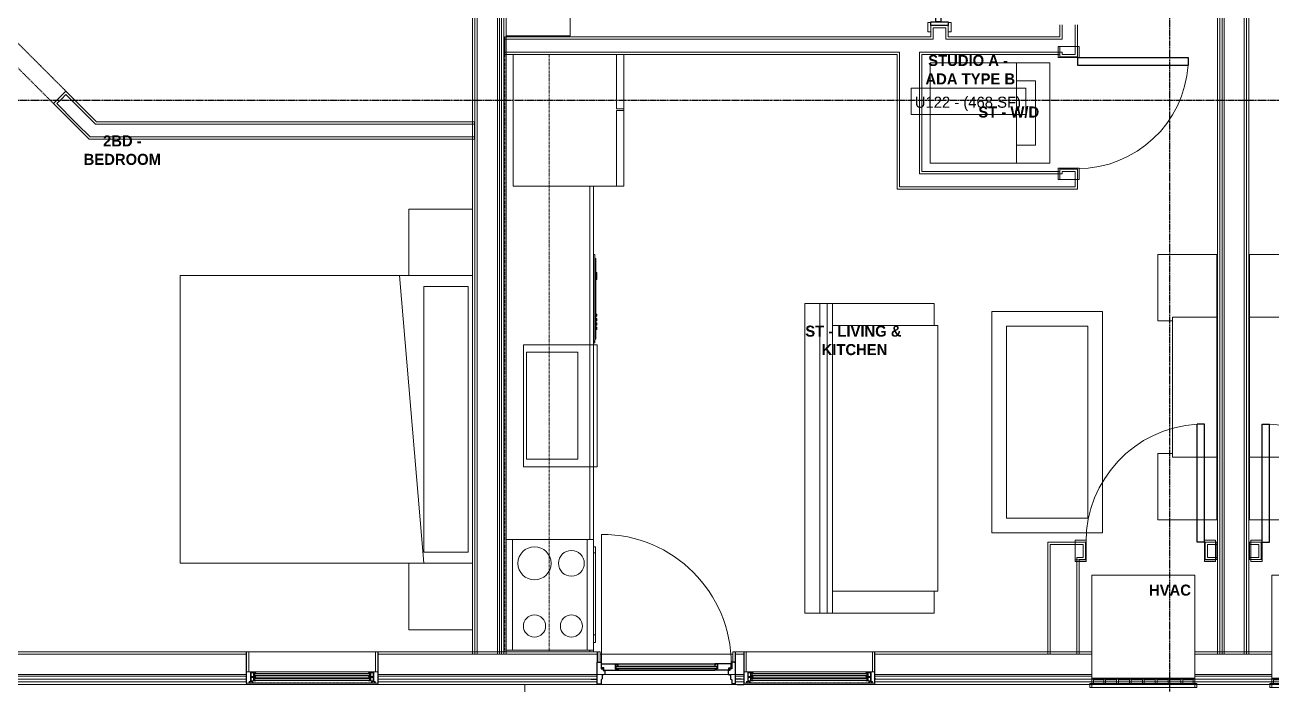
# Model space of a CAD drawing. Header units: inches. Extents: x -4093 to -1777, y 9773 to 12264.
# Drawn here: x -3464.6 to -3126.6, y 10008.7 to 10187.7 of the extents above; entities that cross this region are included whole.
import ezdxf

# ---------------------------------------------------------------- set-up
doc = ezdxf.new("R2010")
doc.units = ezdxf.units.IN
doc.header["$MEASUREMENT"] = 0
for name, pattern in [('Dash', [0.25, 0.125, -0.125]), ('Grid Line 1_2_', [0.875, 0.5, -0.125, 0.125, -0.125]), ('Overhead', [0.15625, 0.09375, -0.0625])]:
    doc.linetypes.add(name, pattern=pattern)
for name, color, linetype, lineweight in [('0-1', 7, 'Continuous', 5), ('0-2', 7, 'Continuous', 9), ('A-AREA-IDEN', 2, 'Continuous', 9), ('A-DETL-GENF', 92, 'Continuous', 18), ('A-DETL-GENF-HDLN', 1, 'Dash', 9), ('A-DETL-MEDM-1', 10, 'Continuous', 30), ('A-DETL-MEDM-2', 33, 'Overhead', 9), ('A-DOOR-1', 7, 'Continuous', 9), ('A-DOOR-2', 10, 'Continuous', 30), ('A-DOOR-4', 31, 'Continuous', 9), ('A-DOOR-5', 31, 'Continuous', 30), ('A-DOOR-FRAM', 31, 'Continuous', 30), ('A-DOOR-FRAM-1', 10, 'Continuous', 30), ('A-DOOR-FRAM-2', 31, 'Continuous', 9), ('A-DOOR-GLAZ', 31, 'Continuous', 9), ('A-FLOR-1', 7, 'Continuous', 9), ('A-FLOR-2', 192, 'Continuous', 9), ('A-GENM', 5, 'Continuous', 9), ('A-GLAZ', 151, 'Continuous', 18), ('A-GLAZ-1', 151, 'Continuous', 9), ('A-GLAZ-2', 151, 'Continuous', 30), ('A-WALL', 113, 'Continuous', 18), ('A-WALL-1', 7, 'Continuous', 9), ('A-WALL-2', 250, 'Continuous', 18), ('A-WALL-3', 113, 'Continuous', 9), ('I-FURN', 30, 'Continuous', 9), ('I-FURN-1', 7, 'Continuous', 9), ('I-WALL-1', 7, 'Continuous', 9), ('P-SANR-FIXT-1', 7, 'Continuous', 9), ('Q-CASE-1', 7, 'Continuous', 9), ('Q-CASE-HDLN-1', 7, 'Dash', 9), ('Q-SPCQ-1', 7, 'Continuous', 9), ('S-GRID-1', 1, 'Grid Line 1_2_', 30)]:
    doc.layers.add(name, color=color, linetype=linetype, lineweight=lineweight)
doc.styles.add('Century Gothic', font='ufonts.com_century-gothic.ttf', dxfattribs={"height": 3})
doc.styles.add('Century Gothic_B', font='GOTHICB.TTF', dxfattribs={"height": 3})

# ---------------------------------------------------------------- blocks, each defined once
blk = doc.blocks.new('Bed-Standard - King 78_ x 80_-1242963-BACKGROUND - 1ST FLOOR')
at = {"layer": 'I-FURN-1'}
for p, q in [((-28.31, 37.41), (-28.31, -41.8)), ((49.69, -41.8), (49.69, 37.41)), ((-25.31, 36.2), (-25.31, 24.2)), ((-25.31, 36.2), (46.69, 36.2)), ((46.69, 36.2), (46.69, 24.2)), ((49.69, 24.2), (-28.31, 17.63)), ((-25.31, 24.2), (46.69, 24.2)), ((-28.31, -41.8), (49.69, -41.8))]:
    blk.add_line(p, q, dxfattribs=at)
blk = doc.blocks.new('Entertainment_Center_14771 - Entertainment_Center_14771-3403083-BACKGROUND - 1ST FLOOR')
at = {"layer": 'I-FURN-1'}
for p, q in [((-18, 10), (-36, 10)), ((-36, 10), (-36, -6)), ((-34.85, 10.03), (-35.34, 10.03)), ((-35.34, 10.03), (-35.34, 10)), ((-34.85, 10), (-34.85, 10.03)), ((-18.66, 10.03), (-19.66, 10.03)), ((-19.66, 10.03), (-19.66, 10)), ((-18.66, 10), (-18.66, 10.03)), ((-18, 6), (-18, 10)), ((36, 10), (18, 10)), ((18, 10), (18, 6)), ((18.66, 10.03), (18.66, 10)), ((19.66, 10.03), (18.66, 10.03)), ((19.66, 10), (19.66, 10.03)), ((35.34, 10.03), (34.85, 10.03)), ((34.85, 10.03), (34.85, 10)), ((35.34, 10), (35.34, 10.03)), ((36, -6), (36, 10)), ((19, 6), (-19, 6)), ((-19, 6), (-19, -6)), ((19, -6), (19, 6)), ((-36, -6), (-19, -6)), ((-36, -6.13), (-36, -6)), ((-36, -6), (-19, -6)), ((-19, -6.13), (-36, -6.13)), ((-19, -6), (19, -6)), ((-19, -6.13), (-19, -6)), ((-19, -6), (19, -6)), ((19, -6.13), (-19, -6.13)), ((19, -6), (36, -6)), ((19, -6), (19, -6.13)), ((19, -6), (36, -6)), ((36, -6.13), (19, -6.13)), ((36, -6.13), (36, -6))]:
    blk.add_line(p, q, dxfattribs=at)
blk = doc.blocks.new('Couch-Both_Arms-Generic - 1-1372852-BACKGROUND - 1ST FLOOR')
at = {"layer": 'I-FURN'}
for p, q in [((-42, 17.5), (-36, 17.5)), ((-42, -10), (-42, 17.5)), ((-36, 18.5), (36, 18.5)), ((-36, 17.5), (-36, 18.5)), ((-36, 17.5), (-36, -10)), ((36, 18.5), (36, 17.5)), ((36, 17.5), (42, 17.5)), ((36, -10), (36, 17.5)), ((42, 17.5), (42, -10)), ((-42, -10), (42, -10)), ((-42, -13.5), (-42, -10)), ((42, -10), (42, -13.5)), ((-42, -11.5), (42, -11.5)), ((-42, -13.5), (42, -13.5)), ((42, -13.5), (-42, -13.5))]:
    blk.add_line(p, q, dxfattribs=at)
at = {"layer": 'I-FURN-1'}
for p, q in [((-42, -17.5), (-42, -13.5)), ((42, -13.5), (42, -17.5)), ((42, -17.5), (-42, -17.5))]:
    blk.add_line(p, q, dxfattribs=at)
blk = doc.blocks.new('Table-Coffee - one-1372853-BACKGROUND - 1ST FLOOR')
at = {"layer": 'I-FURN-1'}
for p, q in [((-29.28, 11.25), (30.72, 11.25)), ((-29.28, -18.75), (-29.28, 11.25)), ((30.72, 11.25), (30.72, -18.75)), ((26.72, 7.25), (-25.28, 7.25)), ((-25.28, 7.25), (-25.28, -14.75)), ((26.72, -14.75), (26.72, 7.25)), ((-25.28, -14.75), (26.72, -14.75)), ((30.72, -18.75), (-29.28, -18.75))]:
    blk.add_line(p, q, dxfattribs=at)
blk = doc.blocks.new('Entertainment_Center_14771 - Entertainment_Center_14771-1352616-BACKGROUND - 1ST FLOOR')
at = {"layer": 'I-FURN-1'}
for p, q in [((-36, 6.12), (-19, 6.12)), ((-36, 6), (-36, 6.12)), ((-19, 6), (-36, 6)), ((-19, 6), (-36, 6)), ((-36, 6), (-36, -10)), ((-19, 6.12), (19, 6.12)), ((-19, 6), (-19, 6.12)), ((19, 6), (-19, 6)), ((19, 6), (-19, 6)), ((-19, 6), (-19, -6)), ((19, 6.12), (36, 6.12)), ((19, 6.12), (19, 6)), ((36, 6), (19, 6)), ((19, -6), (19, 6)), ((36, 6), (19, 6)), ((36, 6), (36, 6.12)), ((36, -10), (36, 6)), ((-19, -6), (19, -6)), ((-18, -10), (-18, -6)), ((18, -6), (18, -10)), ((-36, -10), (-18, -10)), ((-35.34, -10), (-35.34, -10.03)), ((-35.34, -10.03), (-34.85, -10.03)), ((-34.85, -10.03), (-34.85, -10)), ((-19.66, -10), (-19.66, -10.03)), ((-19.66, -10.03), (-18.66, -10.03)), ((-18.66, -10.03), (-18.66, -10)), ((18, -10), (36, -10)), ((18.66, -10), (18.66, -10.03)), ((18.66, -10.03), (19.66, -10.03)), ((19.66, -10.03), (19.66, -10)), ((34.85, -10), (34.85, -10.03)), ((34.85, -10.03), (35.34, -10.03)), ((35.34, -10.03), (35.34, -10))]:
    blk.add_line(p, q, dxfattribs=at)
blk = doc.blocks.new('SLIDING - FLUSH - SLIDING - FLUSH - 5-0 x 6-8-3203586-BACKGROUND - 1ST FLOOR')
at = {"layer": 'A-DOOR-1'}
for p, q in [((-32.75, 3.25), (-30.25, 3.25)), ((-32.75, 2.5), (-32.75, 3.25)), ((-30.25, 2.5), (-32.75, 2.5)), ((-30.25, 3.25), (-30.25, 2.5)), ((30.25, 3.25), (32.75, 3.25)), ((30.25, 2.5), (30.25, 3.25)), ((32.75, 2.5), (30.25, 2.5)), ((32.75, 3.25), (32.75, 2.5)), ((-32.75, -2.25), (-30.25, -2.25)), ((-32.75, -3), (-32.75, -2.25)), ((-30.25, -3), (-32.75, -3)), ((-30.25, -2.25), (-30.25, -3)), ((30.25, -2.25), (32.75, -2.25)), ((30.25, -3), (30.25, -2.25)), ((32.75, -3), (30.25, -3)), ((32.75, -2.25), (32.75, -3))]:
    blk.add_line(p, q, dxfattribs=at)
at = {"layer": 'A-DOOR-2'}
for p, q in [((-1, -0.88), (-1, 0.5)), ((-1, 0.5), (30, 0.5)), ((30, 0.5), (30, -0.88)), ((-30, -2.25), (-30, -0.88)), ((-30, -0.88), (1, -0.88)), ((1, -2.25), (-30, -2.25)), ((30, -0.88), (-1, -0.88)), ((1, -0.88), (1, -2.25))]:
    blk.add_line(p, q, dxfattribs=at)
at = {"layer": 'A-DOOR-FRAM-1'}
for p, q in [((-31, -2.25), (-31, 2.5)), ((-31, 2.5), (-30, 2.5)), ((-30, 2.5), (-30, -2.25)), ((30, 2.5), (31, 2.5)), ((30, -2.25), (30, 2.5)), ((31, 2.5), (31, -2.25)), ((-30, -2.25), (-31, -2.25)), ((31, -2.25), (30, -2.25))]:
    blk.add_line(p, q, dxfattribs=at)
blk = doc.blocks.new('SWING - SINGLE - FLUSH - SWING - FLUSH - 2-6 x 6-8 - PASSAGE-4346079-BACKGROUND - 1ST FLOOR')
at = {"layer": 'A-DOOR-1'}
for p, q in [((-18, 2.375), (-18, 2.875)), ((-18, 2.875), (-15, 2.875)), ((-18, 2.375), (-15, 2.375)), ((-18, -2.875), (-18, 2.375)), ((-15, 2.375), (-18, 2.375)), ((-15, 2.875), (-15, 2.375)), ((-15, 2.375), (-15, -2.875)), ((15, 2.375), (15, 2.875)), ((15, 2.875), (18, 2.875)), ((15, 2.375), (18, 2.375)), ((15, -2.875), (15, 2.375)), ((18, 2.375), (15, 2.375)), ((18, 2.875), (18, 2.375)), ((18, 2.375), (18, -2.875)), ((-15, -2.875), (-18, -2.875)), ((18, -2.875), (15, -2.875))]:
    blk.add_line(p, q, dxfattribs=at)
blk.add_arc((15, -2.375), 30.067, 180, 266.18593, dxfattribs=at)
at = {"layer": 'A-DOOR-2'}
for p, q in [((13, -2.375), (13, -32.375)), ((15, -2.375), (13, -2.375)), ((15, -2.375), (15, -32.375)), ((15, -32.375), (13, -32.375))]:
    blk.add_line(p, q, dxfattribs=at)
blk = doc.blocks.new('Stacked Washer and Dryer - 26_x25_ - Private-1352637-BACKGROUND - 1ST FLOOR')
at = {"layer": 'P-SANR-FIXT-1'}
for p, q in [((0, 13.625), (32.4375, 13.625)), ((0, 13.625), (0, -13.625)), ((23.34375, 13.625), (23.34375, -13.625)), ((32.4375, 13.625), (32.4375, -13.625)), ((23.34375, 8.75), (28.53125, 8.75)), ((28.53125, 8.75), (28.53125, -8.75)), ((28.53125, -8.75), (23.34375, -8.75)), ((32.4375, -13.625), (0, -13.625))]:
    blk.add_line(p, q, dxfattribs=at)
blk = doc.blocks.new('Table-Night Stand - 18_ x 18_ x 24_-1352623-BACKGROUND - 1ST FLOOR')
at = {"layer": 'I-FURN-1'}
for p, q in [((18.15, 0), (18.15, 17.2)), ((0.15, 0), (18.15, 0))]:
    blk.add_line(p, q, dxfattribs=at)
blk = doc.blocks.new('Table-Night Stand - 18_ x 18_ x 24_-V16-BACKGROUND - 1ST FLOOR')
at = {"layer": 'I-FURN-1'}
for p, q in [((0.15, 17.2), (0.15, 0)), ((0.15, 0), (18.15, 0))]:
    blk.add_line(p, q, dxfattribs=at)
blk = doc.blocks.new('Table-Night Stand - 18_ x 18_ x 24_-V28-BACKGROUND - 1ST FLOOR')
at = {"layer": 'I-FURN-1'}
for p, q in [((0.15, 0), (18.15, 0)), ((18.15, 0), (18.15, -17.37))]:
    blk.add_line(p, q, dxfattribs=at)
blk = doc.blocks.new('OD_CW_Base Cabinet - OD_CW_Base Cabinet-3857750-BACKGROUND - 1ST FLOOR')
at = {"layer": 'Q-CASE-1'}
for p, q in [((0.74, 0), (1.24, 0)), ((31.24, 0), (126.94, 0))]:
    blk.add_line(p, q, dxfattribs=at)
blk = doc.blocks.new('OD_CW_Upper Cabinet - OD_CW_Upper Cabinet-4366988-BACKGROUND - 1ST FLOOR')
at = {"layer": 'Q-CASE-HDLN-1'}
for p, q in [((162.69, 24), (0.74, 24)), ((0.74, 24), (0.74, 12)), ((162.69, 12), (162.69, 24)), ((0.74, 12), (162.69, 12))]:
    blk.add_line(p, q, dxfattribs=at)
blk = doc.blocks.new('SWING - SINGLE - FLUSH - SWING - 32_ x 80_ - WITH ACOUSTICAL SEAL-4346071-BACKGROUND - 1ST FLOOR')
at = {"layer": 'A-DOOR-1'}
for p, q in [((-16, 2.87), (-19, 2.87)), ((-19, 2.87), (-19, -2.38)), ((-16, -2.38), (-16, 2.87)), ((19, 2.87), (16, 2.87)), ((16, 2.87), (16, -2.38)), ((19, -2.38), (19, 2.87)), ((-19, -2.38), (-16, -2.38)), ((-16, -2.38), (-19, -2.38)), ((-19, -2.38), (-19, -2.88)), ((-19, -2.88), (-16, -2.88)), ((-16, -2.88), (-16, -2.38)), ((16, -2.38), (19, -2.38)), ((19, -2.38), (16, -2.38)), ((16, -2.38), (16, -2.88)), ((16, -2.88), (19, -2.88)), ((19, -2.88), (19, -2.38))]:
    blk.add_line(p, q, dxfattribs=at)
blk.add_arc((16, 2.37), 32.07, 93.5759, 180, dxfattribs=at)
at = {"layer": 'A-DOOR-2'}
for p, q in [((14, 2.37), (14, 34.38)), ((16, 34.38), (14, 34.38)), ((16, 2.37), (16, 34.38)), ((16, 2.37), (14, 2.37))]:
    blk.add_line(p, q, dxfattribs=at)
blk = doc.blocks.new('SWING - SINGLE - FLUSH - SWING - 32_ x 80_ - WITH ACOUSTICAL SEAL-4346081-BACKGROUND - 1ST FLOOR')
at = {"layer": 'A-DOOR-1'}
for p, q in [((-19, 2.37), (-19, 2.87)), ((-19, 2.87), (-16, 2.87)), ((-19, 2.37), (-16, 2.37)), ((-19, -2.88), (-19, 2.37)), ((-16, 2.37), (-19, 2.37)), ((-16, 2.87), (-16, 2.37)), ((-16, 2.37), (-16, -2.88)), ((16, 2.37), (16, 2.87)), ((16, 2.87), (19, 2.87)), ((16, 2.37), (19, 2.37)), ((16, -2.88), (16, 2.37)), ((19, 2.37), (16, 2.37)), ((19, 2.87), (19, 2.37)), ((19, 2.37), (19, -2.88)), ((-16, -2.88), (-19, -2.88)), ((19, -2.88), (16, -2.88))]:
    blk.add_line(p, q, dxfattribs=at)
blk.add_arc((16, -2.38), 32.07, 180, 266.4241, dxfattribs=at)
at = {"layer": 'A-DOOR-2'}
for p, q in [((14, -2.38), (14, -34.38)), ((16, -2.38), (14, -2.38)), ((16, -2.38), (16, -34.38)), ((16, -34.38), (14, -34.38))]:
    blk.add_line(p, q, dxfattribs=at)
blk = doc.blocks.new('Stainless Steel Farmhous Kitchen Sink - Stainless Steel Farmhous Kitchen Sink-4315883-BACKGROUND - 1ST FLOOR')
at = {"layer": 'P-SANR-FIXT-1'}
for p, q in [((-33, 22.2), (-33, 2.25)), ((0, 22.2), (-33, 22.2)), ((0, 2.25), (0, 22.2)), ((-31, 3), (-31, 16.96)), ((-31, 16.96), (-2, 16.96)), ((-2, 16.96), (-2, 3)), ((-33, 2.25), (0, 2.25)), ((-2, 3), (-31, 3))]:
    blk.add_line(p, q, dxfattribs=at)
blk = doc.blocks.new('Refrigerator_-_Side-by-Side_6047 - 36_ X 30_-1372843-BACKGROUND - 1ST FLOOR')
at = {"layer": 'Q-SPCQ-1'}
for p, q in [((-17.88, 15.58), (17.87, 15.58)), ((-17.88, -14.42), (-17.88, 15.58)), ((-17.88, 15.58), (-3.13, 15.58)), ((-17.88, 15.58), (-17.88, 13.58)), ((-3.13, 13.58), (-17.88, 13.58)), ((-3.13, 13.58), (-3.13, 15.58)), ((-2.63, 15.58), (17.87, 15.58)), ((-2.63, 15.58), (-2.63, 13.58)), ((17.87, 13.58), (-2.63, 13.58)), ((17.87, 15.58), (17.87, -14.42)), ((17.87, 13.58), (17.87, 15.58)), ((17.87, -14.42), (-17.88, -14.42))]:
    blk.add_line(p, q, dxfattribs=at)
blk = doc.blocks.new('Door-Opening - CLEAR OPENING - 3_-0_ x 6_-10_5_-4378485-BACKGROUND - 1ST FLOOR')
at = {"layer": 'A-DETL-MEDM-1'}
for p, q in [((-18.32, -2.38), (-18.32, 2.37)), ((17.68, 2.37), (17.68, -2.38))]:
    blk.add_line(p, q, dxfattribs=at)
at = {"layer": 'A-DETL-MEDM-2'}
for p, q in [((-18.32, 2.37), (17.68, 2.37)), ((17.68, -2.38), (-18.32, -2.38))]:
    blk.add_line(p, q, dxfattribs=at)
blk = doc.blocks.new('CTR - 1st Phase - Unit Layouts_rvt-1-BACKGROUND - 1ST FLOOR')
at = {"layer": 'A-FLOR-1'}
for p, q in [((-3309.47, 10017.09), (-3309.35, 10017.09)), ((-3308.72, 10017.09), (-3272.72, 10017.09)), ((-3272.1, 10017.09), (-3271.97, 10017.09))]:
    blk.add_line(p, q, dxfattribs=at)
at = {"layer": 'A-WALL-1'}
for p, q in [((-3219.1, 10187.54), (-3219.1, 10184.41)), ((-3214.35, 10187.54), (-3219.1, 10187.54)), ((-3214.35, 10184.41), (-3214.35, 10187.54)), ((-3184.1, 10187.66), (-3184.1, 10184.41)), ((-3179.35, 10179.04), (-3179.35, 10187.66)), ((-3221.47, 10184.41), (-3334.47, 10184.41)), ((-3334.47, 10184.41), (-3334.47, 10179.66)), ((-3219.1, 10184.41), (-3221.47, 10184.41)), ((-3184.1, 10184.41), (-3214.35, 10184.41)), ((-3334.47, 10179.66), (-3332.29, 10179.66)), ((-3302.29, 10179.66), (-3228.22, 10179.66)), ((-3228.22, 10179.66), (-3228.22, 10147.92)), ((-3221.47, 10147.92), (-3221.47, 10179.66)), ((-3221.47, 10179.66), (-3184.1, 10179.66)), ((-3184.1, 10179.66), (-3184.1, 10179.04)), ((-3184.1, 10179.04), (-3179.35, 10179.04)), ((-3445.17, 10161.41), (-3453.44, 10169.68)), ((-3456.8, 10166.32), (-3451.89, 10161.41)), ((-3451.89, 10161.41), (-3447.76, 10157.29)), ((-3342.76, 10161.41), (-3445.17, 10161.41)), ((-3342.76, 10156.66), (-3342.76, 10161.41)), ((-3447.76, 10157.29), (-3447.14, 10156.66)), ((-3447.14, 10156.66), (-3342.76, 10156.66)), ((-3228.22, 10147.92), (-3228.22, 10143.79)), ((-3184.1, 10147.92), (-3221.47, 10147.92)), ((-3179.35, 10148.54), (-3184.1, 10148.54)), ((-3184.1, 10148.54), (-3184.1, 10147.92)), ((-3179.35, 10143.17), (-3179.35, 10148.54)), ((-3228.22, 10143.79), (-3228.22, 10143.17)), ((-3228.22, 10143.17), (-3184.1, 10143.17)), ((-3184.1, 10143.17), (-3179.97, 10143.17)), ((-3179.97, 10143.17), (-3179.35, 10143.17)), ((-3177.19, 10047.46), (-3178.87, 10047.46)), ((-3177.19, 10042.71), (-3177.19, 10047.46)), ((-3141.56, 10047.46), (-3144.69, 10047.46)), ((-3144.69, 10047.46), (-3144.69, 10042.71)), ((-3141.56, 10042.71), (-3141.56, 10047.46)), ((-3129.56, 10047.46), (-3132.69, 10047.46)), ((-3132.69, 10047.46), (-3132.69, 10042.71)), ((-3129.56, 10042.71), (-3129.56, 10047.46)), ((-3178.87, 10042.71), (-3177.19, 10042.71)), ((-3144.69, 10042.71), (-3141.56, 10042.71)), ((-3132.69, 10042.71), (-3129.56, 10042.71))]:
    blk.add_line(p, q, dxfattribs=at)
at = {"layer": 'A-WALL-2'}
for p, q in [((-3218.47, 10186.91), (-3218.47, 10184.41)), ((-3216.72, 10186.91), (-3218.47, 10186.91)), ((-3214.97, 10186.91), (-3216.72, 10186.91)), ((-3214.97, 10184.41), (-3214.97, 10186.91)), ((-3183.47, 10187.66), (-3183.47, 10183.79)), ((-3179.97, 10179.66), (-3179.97, 10187.66)), ((-3222.1, 10183.79), (-3334.47, 10183.79)), ((-3221.47, 10183.79), (-3222.1, 10183.79)), ((-3218.47, 10183.79), (-3221.47, 10183.79)), ((-3218.47, 10184.41), (-3218.47, 10183.79)), ((-3214.97, 10184.41), (-3214.97, 10183.79)), ((-3184.1, 10183.79), (-3214.97, 10183.79)), ((-3184.1, 10183.79), (-3183.47, 10183.79)), ((-3227.6, 10180.29), (-3334.47, 10180.29)), ((-3227.6, 10180.29), (-3227.6, 10179.66)), ((-3227.6, 10147.92), (-3227.6, 10179.66)), ((-3222.1, 10180.29), (-3222.1, 10179.66)), ((-3221.47, 10180.29), (-3222.1, 10180.29)), ((-3222.1, 10147.92), (-3222.1, 10179.66)), ((-3184.1, 10180.29), (-3221.47, 10180.29)), ((-3184.1, 10180.29), (-3183.47, 10180.29)), ((-3183.47, 10180.29), (-3183.47, 10179.66)), ((-3183.47, 10179.66), (-3181.72, 10179.66)), ((-3181.72, 10179.66), (-3179.97, 10179.66)), ((-3454.67, 10167.56), (-3455.91, 10166.32)), ((-3455.91, 10166.32), (-3451, 10161.41)), ((-3453.44, 10168.8), (-3454.67, 10167.56)), ((-3446.05, 10161.41), (-3453.44, 10168.8)), ((-3450.38, 10160.79), (-3451, 10161.41)), ((-3446.88, 10157.29), (-3450.38, 10160.79)), ((-3445.43, 10160.79), (-3446.05, 10161.41)), ((-3342.76, 10160.79), (-3445.43, 10160.79)), ((-3342.76, 10157.29), (-3446.88, 10157.29)), ((-3227.6, 10147.29), (-3227.6, 10147.92)), ((-3227.6, 10143.79), (-3227.6, 10147.29)), ((-3222.1, 10147.29), (-3222.1, 10147.92)), ((-3222.1, 10147.29), (-3184.1, 10147.29)), ((-3183.47, 10147.29), (-3184.1, 10147.29)), ((-3181.72, 10147.91), (-3183.47, 10147.91)), ((-3183.47, 10147.91), (-3183.47, 10147.29)), ((-3179.97, 10147.91), (-3181.72, 10147.91)), ((-3179.97, 10143.79), (-3179.97, 10147.91)), ((-3227.6, 10143.79), (-3184.1, 10143.79)), ((-3183.47, 10143.79), (-3184.1, 10143.79)), ((-3179.97, 10143.79), (-3183.47, 10143.79)), ((-3186.75, 10046.83), (-3186.75, 10017.08)), ((-3186.75, 10046.83), (-3179.5, 10046.83)), ((-3179.5, 10046.83), (-3178.87, 10046.83)), ((-3177.81, 10046.83), (-3178.87, 10046.83)), ((-3177.81, 10045.08), (-3177.81, 10046.83)), ((-3177.81, 10043.33), (-3177.81, 10045.08)), ((-3144.06, 10046.83), (-3144.06, 10045.08)), ((-3141.56, 10046.83), (-3144.06, 10046.83)), ((-3144.06, 10045.08), (-3144.06, 10043.33)), ((-3130.19, 10046.83), (-3132.69, 10046.83)), ((-3130.19, 10045.08), (-3130.19, 10046.83)), ((-3130.19, 10043.33), (-3130.19, 10045.08)), ((-3179.5, 10043.33), (-3179.5, 10017.08)), ((-3179.5, 10043.33), (-3178.87, 10043.33)), ((-3178.87, 10043.33), (-3177.81, 10043.33)), ((-3144.06, 10043.33), (-3141.56, 10043.33)), ((-3132.69, 10043.33), (-3130.19, 10043.33))]:
    blk.add_line(p, q, dxfattribs=at)
at = {"layer": 'I-WALL-1'}
for p, q in [((-3186.75, 10047.46), (-3187.37, 10047.46)), ((-3187.37, 10047.46), (-3187.37, 10017.08)), ((-3178.87, 10047.46), (-3186.75, 10047.46)), ((-3178.87, 10017.08), (-3178.87, 10042.71)), ((-3187.37, 10017.08), (-3178.87, 10017.08))]:
    blk.add_line(p, q, dxfattribs=at)
at = {"layer": 'Q-CASE-1'}
for p, q in [((-3311.47, 10143.91), (-3311.47, 10048.21)), ((-3311.47, 10048.21), (-3311.47, 10143.91)), ((-3310.47, 10143.91), (-3310.47, 10048.21)), ((-3311.47, 10018.21), (-3311.47, 10017.71)), ((-3311.47, 10017.71), (-3311.47, 10018.21)), ((-3310.47, 10018.21), (-3310.47, 10017.71))]:
    blk.add_line(p, q, dxfattribs=at)
at = {"layer": 'Q-SPCQ-1'}
for p, q in [((-3310.3, 10125.41), (-3310.47, 10125.41)), ((-3310.1, 10102.49), (-3310.1, 10125.22)), ((-3309.85, 10124.32), (-3310.1, 10124.32)), ((-3309.85, 10124.32), (-3309.85, 10102.51)), ((-3309.6, 10120.59), (-3309.85, 10120.59)), ((-3309.85, 10118.62), (-3309.6, 10118.62)), ((-3309.6, 10120.59), (-3309.6, 10119.61)), ((-3309.6, 10119.61), (-3309.6, 10118.62)), ((-3309.6, 10109.26), (-3309.85, 10109.26)), ((-3309.85, 10108.67), (-3309.6, 10108.67)), ((-3309.6, 10108.08), (-3309.85, 10108.08)), ((-3309.6, 10109.26), (-3309.6, 10108.67)), ((-3309.6, 10108.08), (-3309.6, 10107.49)), ((-3309.85, 10107.49), (-3309.6, 10107.49)), ((-3309.6, 10106.9), (-3309.85, 10106.9)), ((-3309.85, 10106.31), (-3309.6, 10106.31)), ((-3309.6, 10105.72), (-3309.85, 10105.72)), ((-3309.85, 10105.13), (-3309.6, 10105.13)), ((-3309.6, 10106.9), (-3309.6, 10106.31)), ((-3309.6, 10105.72), (-3309.6, 10105.13)), ((-3310.47, 10101.41), (-3310.3, 10101.41)), ((-3309.85, 10102.51), (-3310.1, 10102.51)), ((-3310.1, 10101.61), (-3310.1, 10102.49)), ((-3334.16, 10048.21), (-3332.47, 10048.21)), ((-3332.47, 10048.21), (-3312.22, 10048.21)), ((-3332.47, 10018.21), (-3332.47, 10048.21)), ((-3312.22, 10018.21), (-3312.22, 10048.21)), ((-3310.47, 10048.21), (-3312.22, 10048.21)), ((-3312.22, 10048.21), (-3312.22, 10018.21)), ((-3310.47, 10048.21), (-3310.47, 10018.21)), ((-3309.97, 10046.21), (-3310.47, 10046.21)), ((-3309.97, 10044.6), (-3310.47, 10044.6)), ((-3309.97, 10046.21), (-3309.97, 10044.6)), ((-3309.97, 10044.6), (-3309.97, 10022.34)), ((-3310.47, 10022.34), (-3309.97, 10022.34)), ((-3310.47, 10020.21), (-3309.97, 10020.21)), ((-3309.97, 10022.34), (-3309.97, 10020.21)), ((-3332.47, 10018.21), (-3334.16, 10018.21)), ((-3312.22, 10018.21), (-3332.47, 10018.21)), ((-3312.22, 10018.21), (-3310.47, 10018.21))]:
    blk.add_line(p, q, dxfattribs=at)
for centre, radius, start, end in [((-3310.3, 10125.22), 0.197, 0, 90), ((-3310.3, 10125.22), 0.197, 15, 75), ((-3311.17, 10102.49), 1.07, 310.8739, 0), ((-3310.3, 10101.61), 0.197, 270, 0), ((-3326.47, 10041.71), 4.5, 90, 270), ((-3326.47, 10041.71), 4.5, 270, 90), ((-3316.47, 10041.71), 3.5, 90, 270), ((-3316.47, 10041.71), 3.5, 270, 90), ((-3326.47, 10024.71), 3, 90, 270), ((-3326.47, 10024.71), 3, 270, 90), ((-3316.47, 10024.71), 3, 90, 270), ((-3316.47, 10024.71), 3, 270, 90)]:
    blk.add_arc(centre, radius, start, end, dxfattribs=at)
at = {"layer": '0-2'}
for name, p, rotation in [('SLIDING - FLUSH - SLIDING - FLUSH - 5-0 x 6-8-3203586-BACKGROUND - 1ST FLOOR', (-3216.85, 10218.54), 269.9999999999529), ('Table-Night Stand - 18_ x 18_ x 24_-V28-BACKGROUND - 1ST FLOOR', (-3316.79, 10202.81), 269.9999999999702), ('Door-Opening - CLEAR OPENING - 3_-0_ x 6_-10_5_-4378485-BACKGROUND - 1ST FLOOR', (-3468.07, 10180.96), 135.0000000000005), ('OD_CW_Upper Cabinet - OD_CW_Upper Cabinet-4366988-BACKGROUND - 1ST FLOOR', (-3310.47, 10016.98), 90.0000000000159), ('Refrigerator_-_Side-by-Side_6047 - 36_ X 30_-1372843-BACKGROUND - 1ST FLOOR', (-3317.86, 10161.79), 270.0000000000072), ('SWING - SINGLE - FLUSH - SWING - FLUSH - 2-6 x 6-8 - PASSAGE-4346079-BACKGROUND - 1ST FLOOR', (-3181.72, 10163.79), 90.00000000002414), ('OD_CW_Base Cabinet - OD_CW_Base Cabinet-3857750-BACKGROUND - 1ST FLOOR', (-3310.47, 10016.98), 89.99999999999541), ('Table-Night Stand - 18_ x 18_ x 24_-V16-BACKGROUND - 1ST FLOOR', (-3360.49, 10137.86), 269.9999999999652), ('Entertainment_Center_14771 - Entertainment_Center_14771-3403083-BACKGROUND - 1ST FLOOR', (-3147.55, 10089.47), 90.00000000000031), ('Entertainment_Center_14771 - Entertainment_Center_14771-1352616-BACKGROUND - 1ST FLOOR', (-3126.7, 10089.47), 89.9999999999997), ('Bed-Standard - King 78_ x 80_-1242963-BACKGROUND - 1ST FLOOR', (-3380.69, 10091.4), 269.9999999999652), ('Couch-Both_Arms-Generic - 1-1372852-BACKGROUND - 1ST FLOOR', (-3235.69, 10070.16), 270.0000000000034), ('Table-Coffee - one-1372853-BACKGROUND - 1ST FLOOR', (-3191.3, 10079.27), 89.99999999999021), ('Stainless Steel Farmhous Kitchen Sink - Stainless Steel Farmhous Kitchen Sink-4315883-BACKGROUND - 1ST FLOOR', (-3331.67, 10067.91), 270.0000000000081), ('SWING - SINGLE - FLUSH - SWING - 32_ x 80_ - WITH ACOUSTICAL SEAL-4346081-BACKGROUND - 1ST FLOOR', (-3113.31, 10045.08), 180), ('Table-Night Stand - 18_ x 18_ x 24_-1352623-BACKGROUND - 1ST FLOOR', (-3360.49, 10041.86), 269.9999999999652)]:
    blk.add_blockref(name, p, dxfattribs=dict(at, rotation=rotation))
for name, p in [('Stacked Washer and Dryer - 26_x25_ - Private-1352637-BACKGROUND - 1ST FLOOR', (-3219.22, 10163.79)), ('SWING - SINGLE - FLUSH - SWING - 32_ x 80_ - WITH ACOUSTICAL SEAL-4346071-BACKGROUND - 1ST FLOOR', (-3160.94, 10045.08))]:
    blk.add_blockref(name, p, dxfattribs=at)
blk = doc.blocks.new('CTR - 1st Phase - Common Walls_rvt-1-BACKGROUND - 1ST FLOOR')
at = {"layer": 'A-WALL-2'}
for p, q in [((-3342.66, 10017.09), (-3342.66, 10373.41)), ((-3342.04, 10017.09), (-3342.04, 10373.41)), ((-3336.54, 10017.09), (-3336.54, 10373.41)), ((-3335.91, 10017.09), (-3335.91, 10373.41)), ((-3335.41, 10017.09), (-3335.41, 10373.41)), ((-3334.79, 10017.09), (-3334.79, 10373.41)), ((-3140.75, 10017.09), (-3140.75, 10356.04)), ((-3140.12, 10017.09), (-3140.12, 10356.04)), ((-3139.62, 10017.09), (-3139.62, 10356.04)), ((-3134.12, 10017.09), (-3134.12, 10356.04)), ((-3133.5, 10017.09), (-3133.5, 10356.04))]:
    blk.add_line(p, q, dxfattribs=at)
at = {"layer": 'I-WALL-1'}
for p, q in [((-3141.37, 10355.41), (-3141.37, 10017.09)), ((-3132.87, 10017.09), (-3132.87, 10355.41)), ((-3334.16, 10017.09), (-3334.16, 10334.66)), ((-3343.29, 10246.6), (-3343.29, 10017.09)), ((-3343.29, 10017.09), (-3334.16, 10017.09)), ((-3141.37, 10017.09), (-3132.87, 10017.09))]:
    blk.add_line(p, q, dxfattribs=at)
blk = doc.blocks.new('CTR - 1st Phase - Structure_rvt-1-BACKGROUND - 1ST FLOOR')
at = {"layer": 'S-GRID-1'}
for p, q in [((-3154.32, 9772.61), (-3154.32, 12247.5)), ((-1777.25, 10167.19), (-4076.95, 10167.19))]:
    blk.add_line(p, q, dxfattribs=at)
blk = doc.blocks.new('Bayer Built Door - VISTAGRANDE FLUSH _LH_ - 37-1_2__ x 81-3_4__ - 1ST FLOOR-3294966-BACKGROUND - 1ST FLOOR')
at = {"layer": 'A-DOOR-4'}
blk.add_line((17.56, -1.16), (17.56, -36.28), dxfattribs=at)
blk.add_arc((17.56, -1.16), 35.13, 180, 270, dxfattribs=at)
at = {"layer": 'A-DOOR-5'}
for p, q in [((-16.95, 0.56), (-16.95, -0.08)), ((-16.95, 0.56), (-13.13, 0.56)), ((-13.87, 0.16), (-13.13, 0.16)), ((-13.87, -1.16), (-13.87, 0.16)), ((-13.13, 0.25), (-13.16, 0.56)), ((13.12, 0.56), (-13.13, 0.56)), ((-13.13, 0.16), (-13.13, 0.25)), ((13.12, 0.25), (13.16, 0.56)), ((13.12, 0.16), (13.12, 0.25)), ((13.87, 0.16), (13.12, 0.16)), ((16.95, 0.56), (13.12, 0.56)), ((13.87, -1.16), (13.87, 0.16)), ((16.95, 0.56), (16.95, -0.08)), ((-16.95, -0.08), (-17.56, -0.09)), ((-17.56, -0.09), (-17.56, -1.16)), ((-17.56, -1.16), (-13.13, -1.16)), ((-13.13, -0.59), (-13.87, -0.59)), ((-13.87, -1.09), (-13.36, -1.09)), ((-13.87, -1.16), (-13.87, -1.09)), ((-13.36, -1.09), (-13.16, -0.84)), ((-13.16, -0.84), (-13.13, -0.66)), ((13.12, -1.16), (-13.13, -1.16)), ((-13.13, -0.66), (-13.13, -0.59)), ((13.12, -0.59), (13.87, -0.59)), ((13.12, -0.66), (13.12, -0.59)), ((13.16, -0.84), (13.12, -0.66)), ((17.56, -1.16), (13.12, -1.16)), ((13.36, -1.09), (13.16, -0.84)), ((13.87, -1.09), (13.36, -1.09)), ((13.87, -1.16), (13.87, -1.09)), ((16.95, -0.08), (17.56, -0.09)), ((17.56, -0.09), (17.56, -1.16))]:
    blk.add_line(p, q, dxfattribs=at)
at = {"layer": 'A-DOOR-FRAM'}
for p, q in [((-18.75, 4.25), (-18.75, -1.63)), ((-18.75, 4.25), (-17.72, 4.25)), ((-17.72, 3.13), (-17.72, 4.25)), ((17.72, 3.13), (17.72, 4.25)), ((18.75, 4.25), (17.72, 4.25)), ((18.75, 4.25), (18.75, -1.63)), ((-20.38, 2.94), (-18.75, 2.94)), ((-17.38, 2.89), (-17.72, 3.13)), ((-17.72, 0.16), (-17.14, 0.16)), ((-17.72, -1.63), (-17.72, 0.16)), ((-17.38, 1.89), (-17.38, 2.89)), ((-16.69, 1.73), (-17.38, 1.89)), ((-17.14, 0.16), (-17.14, 0.59)), ((-17.14, 0.59), (-16.69, 0.59)), ((-16.69, 0.59), (-16.69, 1.73)), ((16.69, 1.73), (17.38, 1.89)), ((16.69, 0.59), (16.69, 1.73)), ((17.14, 0.59), (16.69, 0.59)), ((17.14, 0.16), (17.14, 0.59)), ((17.72, 0.16), (17.14, 0.16)), ((17.38, 2.89), (17.72, 3.13)), ((17.38, 1.89), (17.38, 2.89)), ((17.72, -1.63), (17.72, 0.16)), ((20.37, 2.94), (18.75, 2.94)), ((-18.37, -1.63), (-18.75, -1.63)), ((-18.75, -1.63), (-17.72, -1.63)), ((18.75, -1.63), (17.72, -1.63))]:
    blk.add_line(p, q, dxfattribs=at)
at = {"layer": 'A-DOOR-FRAM-2'}
for p, q in [((-18, -1.63), (-18.63, -1.63)), ((-18.63, -1.63), (-18.63, -4.44)), ((-18, -4.44), (-18, -1.63)), ((18.62, -1.63), (18, -1.63)), ((18, -1.63), (18, -4.44)), ((18.62, -4.44), (18.62, -1.63)), ((-18.63, -4.44), (-18, -4.44)), ((18, -4.44), (18.62, -4.44))]:
    blk.add_line(p, q, dxfattribs=at)
at = {"layer": 'A-DOOR-GLAZ'}
for p, q in [((13.12, 0.16), (-13.13, 0.16)), ((-13.13, 0), (-13.87, 0)), ((-13.87, -0.44), (-13.13, -0.44)), ((-13.66, 0), (-13.66, -0.44)), ((13.12, 0), (-13.13, 0)), ((13.12, -0.44), (-13.13, -0.44)), ((13.12, -0.59), (-13.13, -0.59)), ((13.12, 0), (13.87, 0)), ((13.87, -0.44), (13.12, -0.44)), ((13.66, 0), (13.66, -0.44))]:
    blk.add_line(p, q, dxfattribs=at)
blk = doc.blocks.new('Window-Double_Hung-Marvin-Essential - 1-WIDE _TEMP LOWER_ ESDH3066-3454273-BACKGROUND - 1ST FLOOR')
at = {"layer": 'A-DETL-GENF'}
for p, q in [((-19.25, -2.98), (-19.25, -2.94)), ((-19.25, -2.94), (-17.9, -2.94)), ((-17.75, -2.98), (-19.25, -2.98)), ((-17.9, -2.94), (-17.9, -2.83)), ((-17.9, -2.83), (-17.75, -2.83)), ((-16.72, -0.94), (-17.75, -0.94)), ((-17.75, -4.03), (-17.75, -0.94)), ((-16.72, -3.52), (-16.72, -0.94)), ((-16.56, -1.28), (-15.34, -1.28)), ((-16.56, -1.28), (-16.56, -2.22)), ((-15.34, -2.22), (-16.56, -2.22)), ((-16.56, -2.5), (-15.34, -2.5)), ((-16.56, -2.5), (-16.56, -3.44)), ((-15.28, -1.4), (-15.94, -1.4)), ((-15.94, -1.4), (-15.94, -2.12)), ((-15.94, -2.12), (-15.28, -2.12)), ((-15.28, -2.62), (-15.94, -2.62)), ((-15.94, -2.62), (-15.94, -3.34)), ((-15.94, -3.34), (-15.28, -3.34)), ((15.84, -1.41), (-15.84, -1.41)), ((-15.84, -1.41), (-15.84, -2.1)), ((15.84, -1.54), (-15.84, -1.54)), ((15.84, -1.98), (-15.84, -1.98)), ((15.84, -2.1), (-15.84, -2.1)), ((15.84, -2.63), (-15.84, -2.63)), ((-15.84, -2.63), (-15.84, -3.32)), ((15.84, -2.76), (-15.84, -2.76)), ((15.84, -3.2), (-15.84, -3.2)), ((15.84, -3.32), (-15.84, -3.32)), ((-15.54, -1.54), (-15.54, -1.98)), ((-15.54, -2.76), (-15.54, -3.2)), ((-15.34, -1.28), (-15.28, -1.34)), ((-15.34, -2.22), (-15.28, -2.16)), ((-15.34, -2.5), (-15.28, -2.56)), ((-15.34, -3.44), (-15.28, -3.38)), ((-15.28, -1.34), (-15.28, -1.4)), ((-15.28, -2.12), (-15.28, -2.16)), ((-15.28, -2.56), (-15.28, -2.62)), ((-15.28, -3.34), (-15.28, -3.38)), ((15.34, -1.28), (15.28, -1.34)), ((15.28, -1.34), (15.28, -1.4)), ((15.28, -1.4), (15.94, -1.4)), ((15.28, -2.12), (15.28, -2.16)), ((15.94, -2.12), (15.28, -2.12)), ((15.34, -2.22), (15.28, -2.16)), ((15.34, -2.5), (15.28, -2.56)), ((15.28, -2.56), (15.28, -2.62)), ((15.28, -2.62), (15.94, -2.62)), ((15.28, -3.34), (15.28, -3.38)), ((15.94, -3.34), (15.28, -3.34)), ((15.34, -3.44), (15.28, -3.38)), ((16.56, -1.28), (15.34, -1.28)), ((15.34, -2.22), (16.56, -2.22)), ((16.56, -2.5), (15.34, -2.5)), ((15.54, -1.54), (15.54, -1.98)), ((15.54, -2.76), (15.54, -3.2)), ((15.84, -1.41), (15.84, -2.1)), ((15.84, -2.63), (15.84, -3.32)), ((15.94, -1.4), (15.94, -2.12)), ((15.94, -2.62), (15.94, -3.34)), ((16.56, -1.28), (16.56, -2.22)), ((16.56, -2.5), (16.56, -3.44)), ((16.72, -3.52), (16.72, -0.94)), ((16.72, -0.94), (17.75, -0.94)), ((17.75, -4.03), (17.75, -0.94)), ((17.9, -2.83), (17.75, -2.83)), ((17.75, -2.98), (19.25, -2.98)), ((17.9, -2.94), (17.9, -2.83)), ((19.25, -2.94), (17.9, -2.94)), ((19.25, -2.98), (19.25, -2.94)), ((-17.75, -4.03), (-17.16, -4.03)), ((-17.08, -3.62), (-17.16, -4.03)), ((-17.08, -3.62), (-16.19, -3.62)), ((-16.85, -4), (-16.85, -3.62)), ((-16.3, -4), (-16.85, -4)), ((-16.38, -3.52), (-16.72, -3.52)), ((-15.34, -3.44), (-16.56, -3.44)), ((-16.38, -3.62), (-16.38, -3.52)), ((-16.18, -3.76), (-16.3, -3.76)), ((-16.3, -3.76), (-16.3, -4)), ((-16.19, -3.62), (-16.19, -3.72)), ((-16.19, -3.72), (-16.1, -3.72)), ((-16.18, -3.97), (-16.18, -3.76)), ((-16.18, -3.97), (-16.1, -3.97)), ((-16.1, -3.72), (-16.1, -3.97)), ((15.34, -3.44), (16.56, -3.44)), ((16.19, -3.72), (16.1, -3.72)), ((16.1, -3.72), (16.1, -3.97)), ((16.18, -3.97), (16.1, -3.97)), ((16.18, -3.97), (16.18, -3.76)), ((16.18, -3.76), (16.3, -3.76)), ((17.08, -3.62), (16.19, -3.62)), ((16.19, -3.62), (16.19, -3.72)), ((16.3, -3.76), (16.3, -4)), ((16.3, -4), (16.85, -4)), ((16.38, -3.62), (16.38, -3.52)), ((16.38, -3.52), (16.72, -3.52)), ((16.85, -4), (16.85, -3.62)), ((17.08, -3.62), (17.16, -4.03)), ((17.75, -4.03), (17.16, -4.03))]:
    blk.add_line(p, q, dxfattribs=at)
at = {"layer": 'A-DETL-GENF-HDLN'}
blk.add_line((16.1, -3.97), (-16.5, -3.97), dxfattribs=at)
at = {"layer": 'A-GLAZ'}
for p, q in [((-17.13, 4.44), (-17.75, 4.44)), ((-17.13, -0.91), (-17.13, 4.44)), ((17.12, 4.44), (17.75, 4.44)), ((17.12, 4.44), (17.12, -0.91))]:
    blk.add_line(p, q, dxfattribs=at)
at = {"layer": 'A-GLAZ-1'}
for p, q in [((-17.75, 4.44), (17.75, 4.44)), ((-17.75, -0.94), (17.75, -0.94)), ((17.75, -4.03), (-17.75, -4.03))]:
    blk.add_line(p, q, dxfattribs=at)
at = {"layer": 'A-GLAZ-2'}
for p, q in [((-17.75, -0.91), (-17.75, 4.44)), ((17.75, 4.44), (17.75, -0.91)), ((-17.75, -4.03), (-17.75, -0.94)), ((17.75, -0.94), (17.75, -4.03))]:
    blk.add_line(p, q, dxfattribs=at)
blk = doc.blocks.new('V-Series_EWC4_SPVU_RFA_2015 - 1ST FLOOR-2484708-BACKGROUND - 1ST FLOOR')
at = {"layer": 'A-GENM'}
for p, q in [((-3126.69, 12090.69), (-3127.25, 12090.69)), ((-3127.25, 12090.69), (-3127.25, 12089.69)), ((-3127.25, 12089.69), (-3126.69, 12089.69)), ((-3098.81, 12090.69), (-3126.69, 12090.69)), ((-3126.69, 12090.69), (-3126.69, 12089.69)), ((-3126.69, 12089.69), (-3126.69, 12090.69)), ((-3126.69, 12089.69), (-3098.81, 12089.69)), ((-3126.69, 12089.69), (-3126.69, 12060.25)), ((-3126.25, 12089.69), (-3126.69, 12089.69)), ((-3126.25, 12088.69), (-3126.25, 12089.69)), ((-3123.45, 12088.69), (-3126.25, 12088.69)), ((-3122.95, 12089.69), (-3123.45, 12089.69)), ((-3123.45, 12089.69), (-3123.45, 12088.69)), ((-3122.95, 12088.69), (-3122.95, 12089.69)), ((-3119.97, 12088.69), (-3122.95, 12088.69)), ((-3119.47, 12089.69), (-3119.97, 12089.69)), ((-3119.97, 12089.69), (-3119.97, 12088.69)), ((-3119.47, 12088.69), (-3119.47, 12089.69)), ((-3116.48, 12088.69), (-3119.47, 12088.69)), ((-3115.98, 12089.69), (-3116.48, 12089.69)), ((-3116.48, 12089.69), (-3116.48, 12088.69)), ((-3115.98, 12088.69), (-3115.98, 12089.69)), ((-3113, 12088.69), (-3115.98, 12088.69)), ((-3112.5, 12089.69), (-3113, 12089.69)), ((-3113, 12089.69), (-3113, 12088.69)), ((-3112.5, 12088.69), (-3112.5, 12089.69)), ((-3109.51, 12088.69), (-3112.5, 12088.69)), ((-3109.01, 12089.69), (-3109.51, 12089.69)), ((-3109.51, 12089.69), (-3109.51, 12088.69)), ((-3109.01, 12088.69), (-3109.01, 12089.69)), ((-3106.03, 12088.69), (-3109.01, 12088.69)), ((-3105.53, 12089.69), (-3106.03, 12089.69)), ((-3106.03, 12089.69), (-3106.03, 12088.69)), ((-3105.53, 12088.69), (-3105.53, 12089.69)), ((-3102.55, 12088.69), (-3105.53, 12088.69)), ((-3102.05, 12089.69), (-3102.55, 12089.69)), ((-3102.55, 12089.69), (-3102.55, 12088.69)), ((-3102.05, 12088.69), (-3102.05, 12089.69)), ((-3099.25, 12088.69), (-3102.05, 12088.69)), ((-3098.81, 12089.69), (-3099.25, 12089.69)), ((-3099.25, 12089.69), (-3099.25, 12088.69)), ((-3098.81, 12089.69), (-3098.81, 12090.69)), ((-3098.25, 12090.69), (-3098.81, 12090.69)), ((-3098.81, 12090.69), (-3098.81, 12089.69)), ((-3098.81, 12089.69), (-3098.25, 12089.69)), ((-3098.81, 12060.25), (-3098.81, 12089.69)), ((-3098.25, 12089.69), (-3098.25, 12090.69)), ((-3126.69, 12060.25), (-3098.81, 12060.25))]:
    blk.add_line(p, q, dxfattribs=at)
blk = doc.blocks.new('Window-Double_Hung-Marvin-Essential - 1-WIDE _TEMP ALL_ ESDH3066-3454274-BACKGROUND - 1ST FLOOR')
at = {"layer": 'A-DETL-GENF'}
for p, q in [((-17.75, 4.03), (-17.16, 4.03)), ((-17.75, 4.03), (-17.75, 0.94)), ((-17.08, 3.62), (-17.16, 4.03)), ((-17.08, 3.62), (-16.19, 3.62)), ((-16.85, 4), (-16.85, 3.62)), ((-16.3, 4), (-16.85, 4)), ((-16.38, 3.52), (-16.72, 3.52)), ((-16.72, 3.52), (-16.72, 0.94)), ((-15.34, 3.44), (-16.56, 3.44)), ((-16.56, 2.5), (-16.56, 3.44)), ((-16.38, 3.62), (-16.38, 3.52)), ((-16.3, 3.76), (-16.3, 4)), ((-16.18, 3.76), (-16.3, 3.76)), ((-16.19, 3.72), (-16.1, 3.72)), ((-16.19, 3.62), (-16.19, 3.72)), ((-16.18, 3.97), (-16.1, 3.97)), ((-16.18, 3.97), (-16.18, 3.76)), ((-16.1, 3.72), (-16.1, 3.97)), ((-15.34, 3.44), (-15.28, 3.38)), ((15.34, 3.44), (15.28, 3.38)), ((15.34, 3.44), (16.56, 3.44)), ((16.18, 3.97), (16.1, 3.97)), ((16.1, 3.72), (16.1, 3.97)), ((16.19, 3.72), (16.1, 3.72)), ((16.18, 3.97), (16.18, 3.76)), ((16.18, 3.76), (16.3, 3.76)), ((16.19, 3.62), (16.19, 3.72)), ((17.08, 3.62), (16.19, 3.62)), ((16.3, 3.76), (16.3, 4)), ((16.3, 4), (16.85, 4)), ((16.38, 3.62), (16.38, 3.52)), ((16.38, 3.52), (16.72, 3.52)), ((16.56, 2.5), (16.56, 3.44)), ((16.72, 3.52), (16.72, 0.94)), ((16.85, 4), (16.85, 3.62)), ((17.08, 3.62), (17.16, 4.03)), ((17.75, 4.03), (17.16, 4.03)), ((17.75, 4.03), (17.75, 0.94)), ((-19.25, 2.98), (-19.25, 2.94)), ((-17.75, 2.98), (-19.25, 2.98)), ((-19.25, 2.94), (-17.9, 2.94)), ((-17.9, 2.94), (-17.9, 2.83)), ((-17.9, 2.83), (-17.75, 2.83)), ((-16.72, 0.94), (-17.75, 0.94)), ((-16.56, 2.5), (-15.34, 2.5)), ((-15.34, 2.22), (-16.56, 2.22)), ((-16.56, 1.28), (-16.56, 2.22)), ((-16.56, 1.28), (-15.34, 1.28)), ((-15.94, 2.62), (-15.94, 3.34)), ((-15.94, 3.34), (-15.28, 3.34)), ((-15.28, 2.62), (-15.94, 2.62)), ((-15.94, 1.4), (-15.94, 2.12)), ((-15.94, 2.12), (-15.28, 2.12)), ((-15.28, 1.4), (-15.94, 1.4)), ((15.84, 3.32), (-15.84, 3.32)), ((-15.84, 2.63), (-15.84, 3.32)), ((15.84, 3.2), (-15.84, 3.2)), ((15.84, 2.76), (-15.84, 2.76)), ((15.84, 2.63), (-15.84, 2.63)), ((15.84, 2.1), (-15.84, 2.1)), ((-15.84, 1.41), (-15.84, 2.1)), ((15.84, 1.98), (-15.84, 1.98)), ((15.84, 1.54), (-15.84, 1.54)), ((15.84, 1.41), (-15.84, 1.41)), ((-15.54, 2.76), (-15.54, 3.2)), ((-15.54, 1.54), (-15.54, 1.98)), ((-15.34, 2.5), (-15.28, 2.56)), ((-15.34, 2.22), (-15.28, 2.16)), ((-15.34, 1.28), (-15.28, 1.34)), ((-15.28, 3.34), (-15.28, 3.38)), ((-15.28, 2.56), (-15.28, 2.62)), ((-15.28, 2.12), (-15.28, 2.16)), ((-15.28, 1.34), (-15.28, 1.4)), ((15.28, 3.34), (15.28, 3.38)), ((15.94, 3.34), (15.28, 3.34)), ((15.28, 2.56), (15.28, 2.62)), ((15.28, 2.62), (15.94, 2.62)), ((15.34, 2.5), (15.28, 2.56)), ((15.34, 2.22), (15.28, 2.16)), ((15.28, 2.12), (15.28, 2.16)), ((15.94, 2.12), (15.28, 2.12)), ((15.28, 1.34), (15.28, 1.4)), ((15.28, 1.4), (15.94, 1.4)), ((15.34, 1.28), (15.28, 1.34)), ((16.56, 2.5), (15.34, 2.5)), ((15.34, 2.22), (16.56, 2.22)), ((16.56, 1.28), (15.34, 1.28)), ((15.54, 2.76), (15.54, 3.2)), ((15.54, 1.54), (15.54, 1.98)), ((15.84, 2.63), (15.84, 3.32)), ((15.84, 1.41), (15.84, 2.1)), ((15.94, 2.62), (15.94, 3.34)), ((15.94, 1.4), (15.94, 2.12)), ((16.56, 1.28), (16.56, 2.22)), ((16.72, 0.94), (17.75, 0.94)), ((17.75, 2.98), (19.25, 2.98)), ((17.9, 2.83), (17.75, 2.83)), ((17.9, 2.94), (17.9, 2.83)), ((19.25, 2.94), (17.9, 2.94)), ((19.25, 2.98), (19.25, 2.94))]:
    blk.add_line(p, q, dxfattribs=at)
at = {"layer": 'A-DETL-GENF-HDLN'}
blk.add_line((16.1, 3.97), (-16.5, 3.97), dxfattribs=at)
at = {"layer": 'A-GLAZ'}
for p, q in [((-17.13, 0.91), (-17.13, -4.44)), ((17.12, -4.44), (17.12, 0.91)), ((-17.13, -4.44), (-17.75, -4.44)), ((17.12, -4.44), (17.75, -4.44))]:
    blk.add_line(p, q, dxfattribs=at)
at = {"layer": 'A-GLAZ-1'}
for p, q in [((17.75, 4.03), (-17.75, 4.03)), ((19.62, 4.5), (17.75, 4.5)), ((17.75, 4.5), (17.75, 4.44)), ((17.75, 4.44), (19.62, 4.44)), ((19.62, 4.44), (19.62, 4.5)), ((-17.75, 0.94), (17.75, 0.94)), ((-17.75, -4.44), (17.75, -4.44))]:
    blk.add_line(p, q, dxfattribs=at)
at = {"layer": 'A-GLAZ-2'}
for p, q in [((-17.75, 4.03), (-17.75, 0.94)), ((17.75, 0.94), (17.75, 4.03)), ((-17.75, 0.91), (-17.75, -4.44)), ((17.75, -4.44), (17.75, 0.91))]:
    blk.add_line(p, q, dxfattribs=at)

msp = doc.modelspace()

# ---------------------------------------------------------------- linework, layer by layer
at = {"layer": 'A-AREA-IDEN', "flags": 128}
msp.add_lwpolyline([(-3224.41, 10170.54), (-3193.32, 10170.54), (-3193.32, 10163.38), (-3224.41, 10163.38)], close=True, dxfattribs=at)
at = {"layer": 'A-FLOR-2'}
for p, q in [((-3309.47, 10011.59), (-3271.97, 10011.59)), ((-3329.12, 10008.84), (-3329.12, 9935.19)), ((-3271.97, 10008.84), (-3309.47, 10008.84))]:
    msp.add_line(p, q, dxfattribs=at)
at = {"layer": 'A-WALL'}
for p, q in [((-3404.47, 10017.09), (-3487.79, 10017.09)), ((-3309.47, 10017.09), (-3368.97, 10017.09)), ((-3269.72, 10017.09), (-3271.97, 10017.09)), ((-3175.44, 10017.09), (-3234.22, 10017.09)), ((-3126.69, 10017.09), (-3147.56, 10017.09)), ((-3404.47, 10010.34), (-3600.57, 10010.34)), ((-3404.47, 10011.59), (-3487.79, 10011.59)), ((-3404.47, 10011.09), (-3487.79, 10011.09)), ((-3309.47, 10011.59), (-3368.97, 10011.59)), ((-3309.47, 10011.09), (-3368.97, 10011.09)), ((-3309.47, 10010.34), (-3368.97, 10010.34)), ((-3269.72, 10011.59), (-3271.97, 10011.59)), ((-3269.72, 10011.09), (-3271.97, 10011.09)), ((-3269.72, 10010.34), (-3271.97, 10010.34)), ((-3175.44, 10011.59), (-3234.22, 10011.59)), ((-3175.44, 10011.09), (-3234.22, 10011.09)), ((-3040.02, 10010.34), (-3234.22, 10010.34)), ((-3126.69, 10011.59), (-3147.56, 10011.59)), ((-3126.69, 10011.09), (-3147.56, 10011.09)), ((-3404.47, 10009.59), (-3600.57, 10009.59)), ((-3309.47, 10009.59), (-3368.97, 10009.59)), ((-3269.72, 10009.59), (-3271.97, 10009.59)), ((-3040.02, 10009.59), (-3234.22, 10009.59))]:
    msp.add_line(p, q, dxfattribs=at)
at = {"layer": 'A-WALL-3'}
for p, q in [((-3404.47, 10017.71), (-3487.79, 10017.71)), ((-3309.47, 10017.71), (-3368.97, 10017.71)), ((-3309.47, 10008.84), (-3309.47, 10017.71)), ((-3269.72, 10017.71), (-3271.97, 10017.71)), ((-3271.97, 10017.71), (-3271.97, 10008.84)), ((-3175.44, 10017.71), (-3234.22, 10017.71)), ((-3175.44, 10010.59), (-3175.44, 10017.71)), ((-3126.69, 10017.71), (-3147.56, 10017.71)), ((-3147.56, 10017.71), (-3147.56, 10010.59)), ((-3126.69, 10010.59), (-3126.69, 10017.71)), ((-3404.47, 10012.34), (-3404.47, 10012.37)), ((-3368.97, 10012.37), (-3368.97, 10012.34)), ((-3269.72, 10012.34), (-3269.72, 10012.37)), ((-3234.22, 10012.37), (-3234.22, 10012.34)), ((-3147.56, 10010.59), (-3175.44, 10010.59)), ((-3098.81, 10010.59), (-3126.69, 10010.59)), ((-3832.07, 10008.84), (-3368.97, 10008.84)), ((-3404.47, 10008.84), (-3404.47, 10009.25)), ((-3368.97, 10009.25), (-3368.97, 10008.84)), ((-3368.97, 10008.84), (-3309.47, 10008.84)), ((-3271.97, 10008.84), (-3271.6, 10008.84)), ((-3269.72, 10008.84), (-3269.72, 10009.25)), ((-3269.72, 10008.84), (-3004.52, 10008.84)), ((-3234.22, 10009.25), (-3234.22, 10008.84))]:
    msp.add_line(p, q, dxfattribs=at)

# ---------------------------------------------------------------- block references
at = {"layer": '0-1'}
for name in ['CTR - 1st Phase - Structure_rvt-1-BACKGROUND - 1ST FLOOR', 'CTR - 1st Phase - Common Walls_rvt-1-BACKGROUND - 1ST FLOOR', 'CTR - 1st Phase - Unit Layouts_rvt-1-BACKGROUND - 1ST FLOOR']:
    msp.add_blockref(name, (0, 0), dxfattribs=at)
at = {"layer": 'A-DOOR-4', "rotation": 180}
msp.add_blockref('Bayer Built Door - VISTAGRANDE FLUSH _LH_ - 37-1_2__ x 81-3_4__ - 1ST FLOOR-3294966-BACKGROUND - 1ST FLOOR', (-3290.72, 10013.28), dxfattribs=at)
at = {"layer": 'A-GENM', "rotation": 180}
for p in [(-6274.25, 22098.78), (-6225.5, 22098.78)]:
    msp.add_blockref('V-Series_EWC4_SPVU_RFA_2015 - 1ST FLOOR-2484708-BACKGROUND - 1ST FLOOR', p, dxfattribs=at)
at = {"layer": 'A-GLAZ-1'}
msp.add_blockref('Window-Double_Hung-Marvin-Essential - 1-WIDE _TEMP LOWER_ ESDH3066-3454273-BACKGROUND - 1ST FLOOR', (-3386.72, 10013.28), dxfattribs=at)
at = {"layer": 'A-GLAZ-1', "rotation": 180}
msp.add_blockref('Window-Double_Hung-Marvin-Essential - 1-WIDE _TEMP ALL_ ESDH3066-3454274-BACKGROUND - 1ST FLOOR', (-3251.97, 10013.28), dxfattribs=at)

# ---------------------------------------------------------------- texts
at = {"layer": 'A-AREA-IDEN', "char_height": 3, "attachment_point": 1}
for s, insert, width, style in [('STUDIO A -', (-3219.78, 10179.53), 26.361, 'Century Gothic_B'), ('ADA TYPE B', (-3220.53, 10174.53), 28.179, 'Century Gothic_B'), ('U122 - (468 SF)', (-3223.41, 10168.21), 35.148, 'Century Gothic'), ('ST - W/D', (-3206.2, 10165.55), 20.402, 'Century Gothic_B'), ('2BD -', (-3443.39, 10157.72), 13.13, 'Century Gothic_B'), ('BEDROOM', (-3448.64, 10152.72), 25.755, 'Century Gothic_B'), ('ST - LIVING &', (-3253.09, 10106.15), 31.613, 'Century Gothic_B'), ('KITCHEN', (-3248.68, 10101.15), 20.907, 'Century Gothic_B'), ('HVAC', (-3159.95, 10035.95), 15.049, 'Century Gothic_B')]:
    msp.add_mtext(s, dxfattribs=dict(at, insert=insert, width=width, style=style))

doc.saveas('drawing.dxf')
